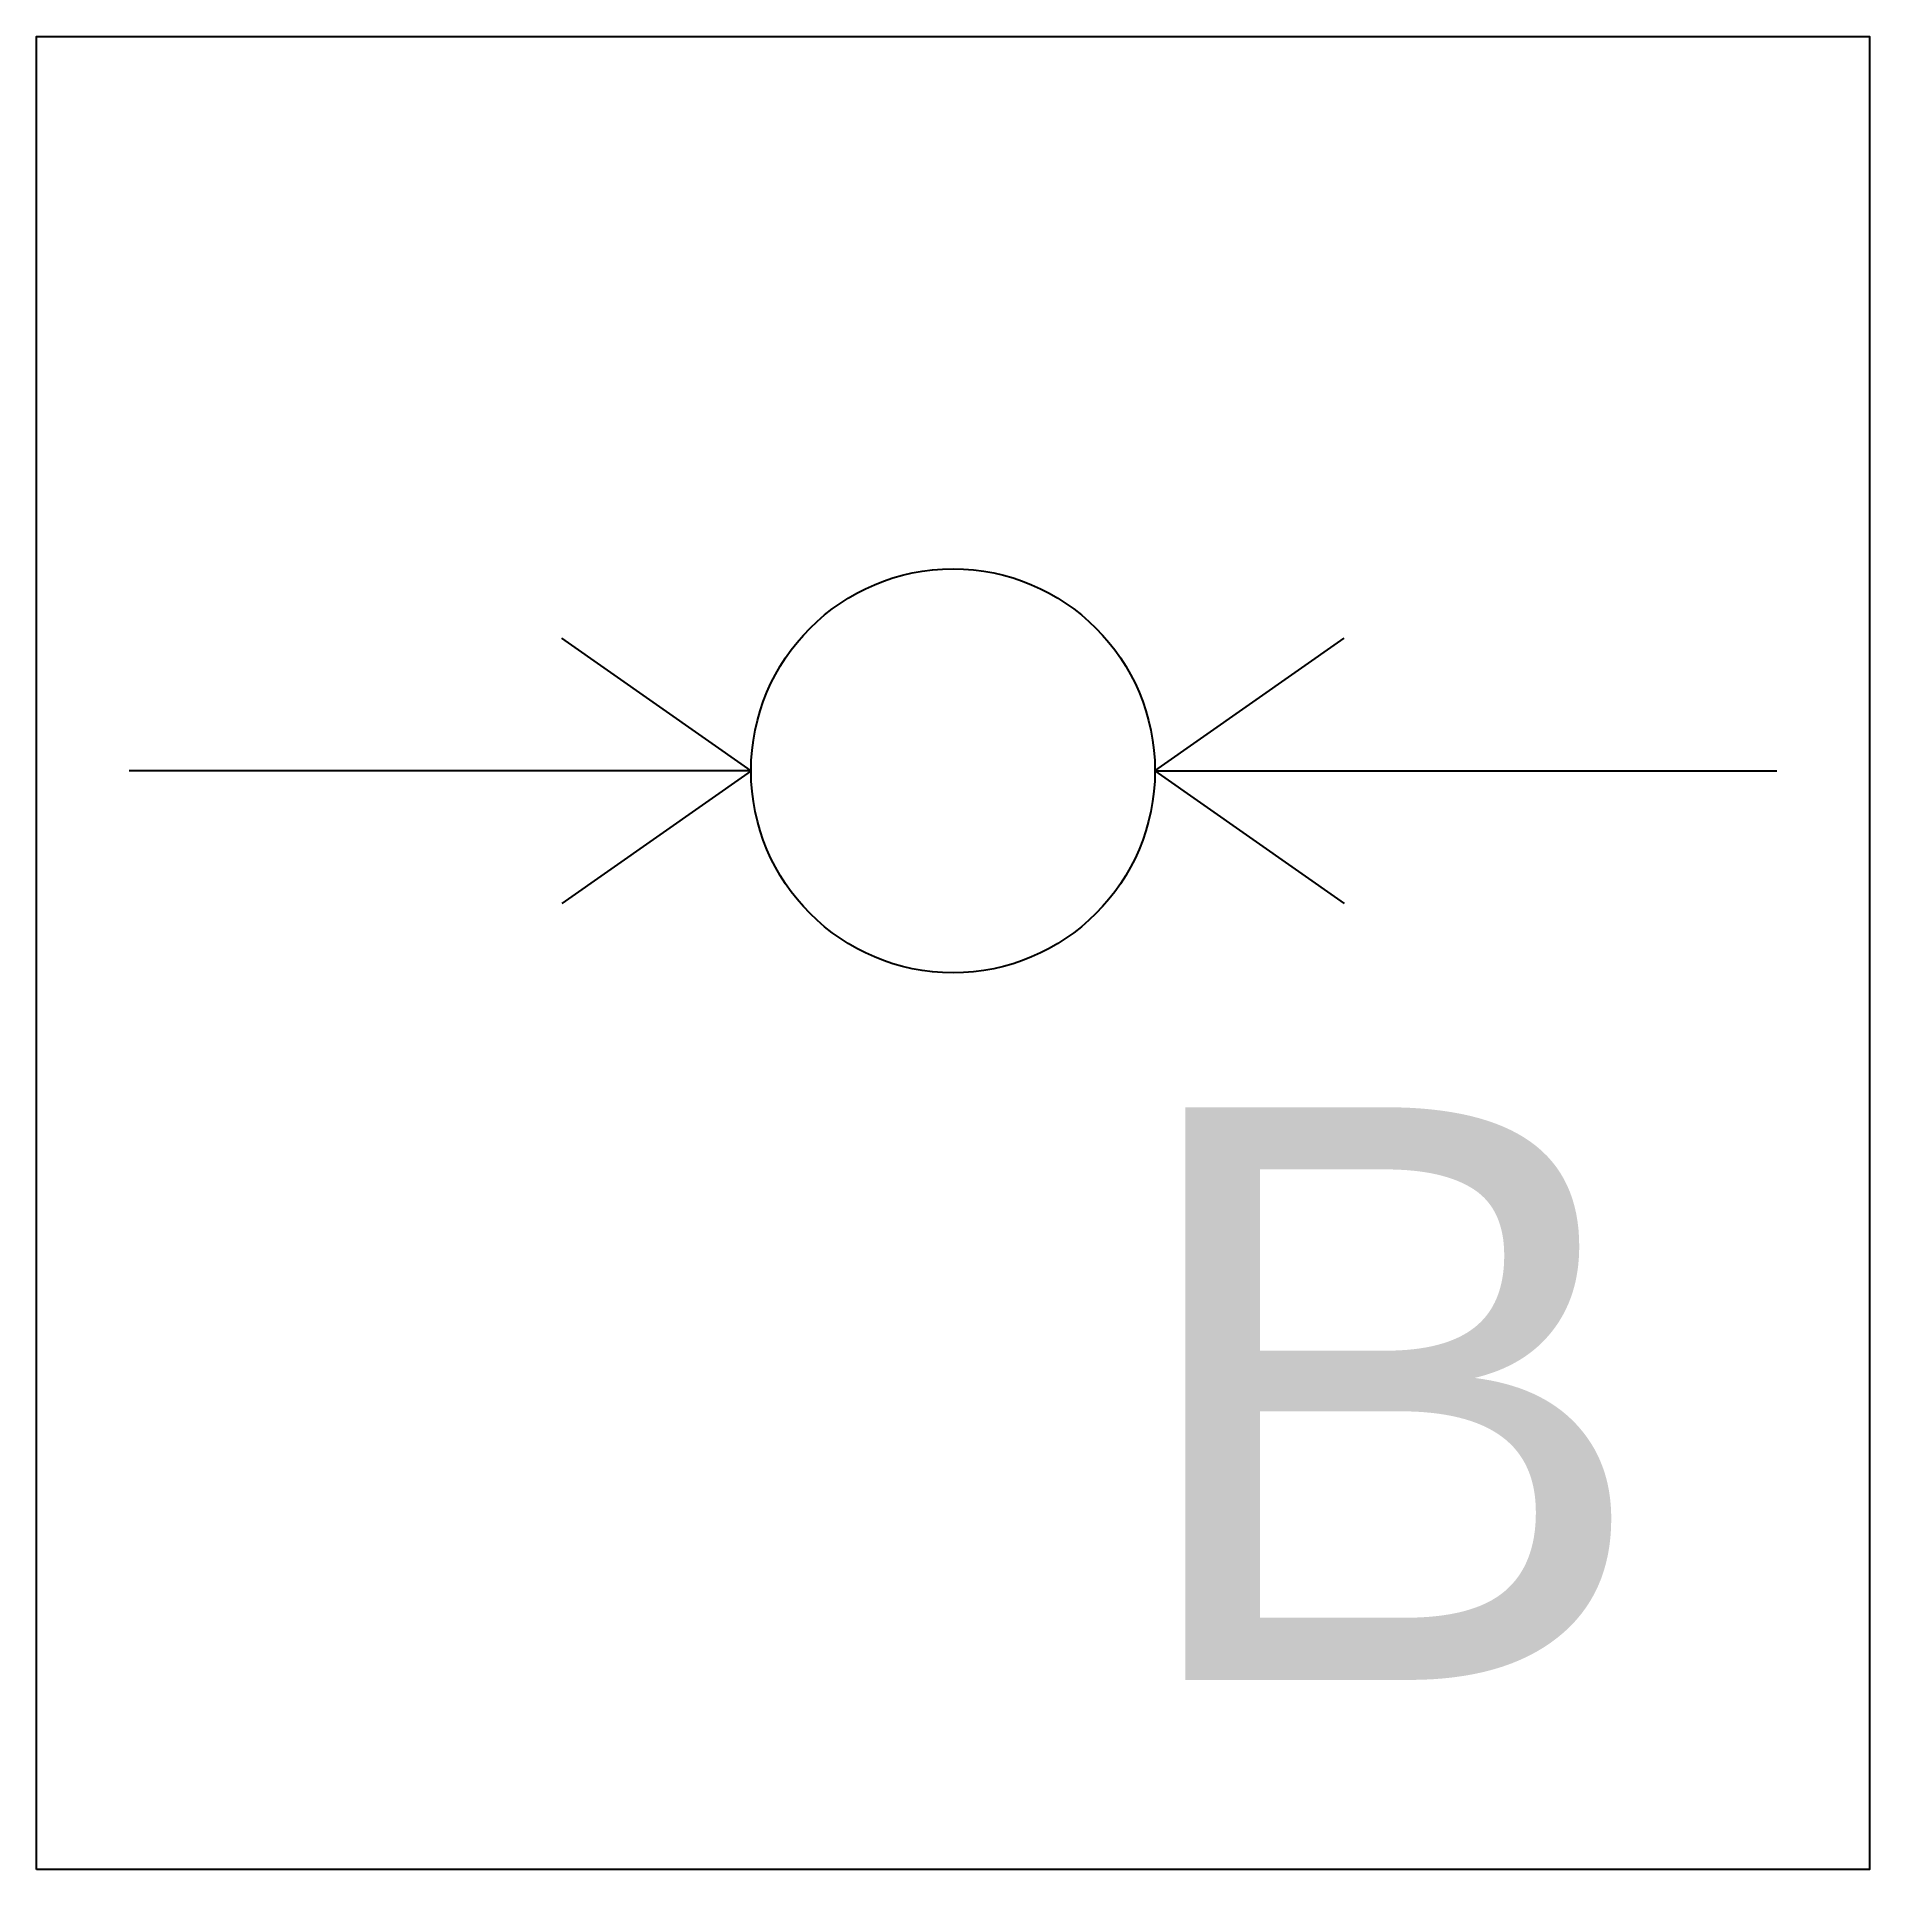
# Model space of a CAD drawing. Header units: millimetres. Extents: x -100 to 100, y -100 to 100.
import ezdxf

# ---------------------------------------------------------------- set-up
doc = ezdxf.new("R2010")
doc.units = ezdxf.units.MM
doc.styles.add('EHS_Text', font='arial.ttf')

msp = doc.modelspace()

# ---------------------------------------------------------------- linework, layer by layer
at = {"color": 0, "linetype": 'ByBlock', "lineweight": -2}
for p, q in [((-22.04, 19.88), (-42.7, 34.34)), ((22.04, 19.88), (42.7, 34.34)), ((-22.04, 19.88), (-89.92, 19.88)), ((-22.04, 19.88), (-42.7, 5.41)), ((22.04, 19.88), (89.92, 19.88)), ((22.04, 19.88), (42.7, 5.41))]:
    msp.add_line(p, q, dxfattribs=at)
msp.add_lwpolyline([(-100, -100), (-100, 100), (100, 100), (100, -100)], close=True, dxfattribs=at)
msp.add_circle((0, 19.88), 22.04, dxfattribs=at)

# ---------------------------------------------------------------- texts
at = {"color": 0, "linetype": 'ByBlock', "lineweight": -2, "style": 'EHS_Text'}
msp.add_text('B', height=62.5, dxfattribs=at).set_placement((18.21, -79.33))

doc.saveas('drawing.dxf')
